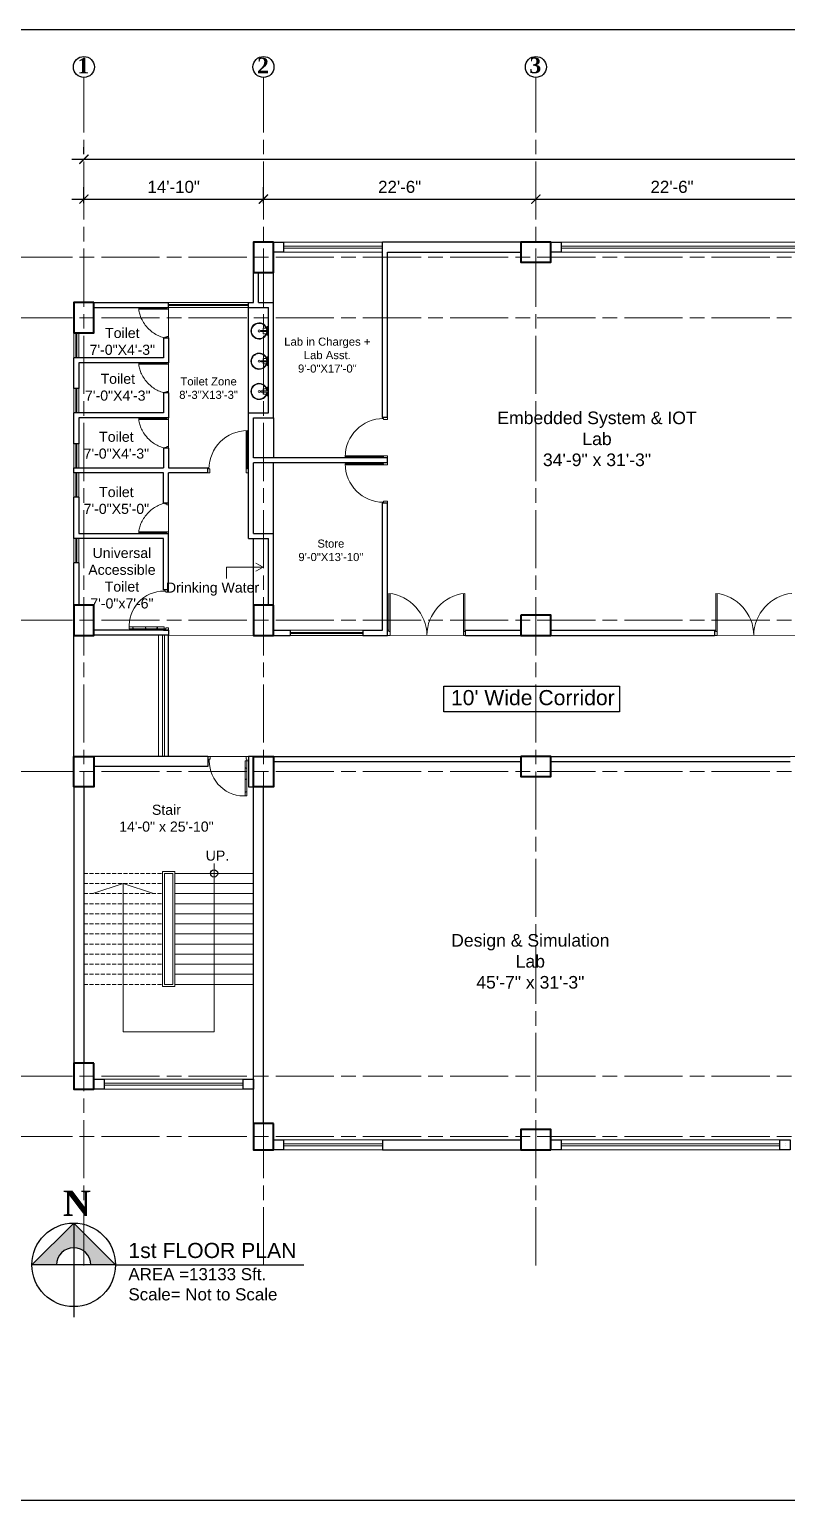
# Model space of a CAD drawing. Header units: inches. Extents: x -12 to 20935469, y -1604 to 24729220.
# Drawn here: x 20895921 to 20896671, y 24721123 to 24722582 of the extents above; entities that cross this region are included whole.
import ezdxf

# ---------------------------------------------------------------- set-up
doc = ezdxf.new("R2010")
doc.units = ezdxf.units.IN
doc.header["$LTSCALE"] = 0.03
doc.header["$MEASUREMENT"] = 0
doc.header["$PDMODE"] = 32
doc.header["$PDSIZE"] = 15
doc.linetypes.add('ACAD_ISO08W100', pattern=[36, 24, -3, 6, -3])
doc.linetypes.add('DASHED2', pattern=[0.375, 0.25, -0.125])
for name, color, linetype, lineweight in [('column', 1, 'Continuous', 40), ('Dim Line', 252, 'Continuous', 13), ('Door', 7, 'Continuous', 18), ('Gas', 21, 'Continuous', 5), ('Glass Line', 252, 'Continuous', 9), ('Grid Line', 252, 'Continuous', 18), ('Low Wall', 7, 'Continuous', 30), ('Main Wall', 7, 'Continuous', 30), ('RAIL', 23, 'Continuous', 13), ('STAIR', 46, 'Continuous', 15), ('TOILET FIXTURE', 142, 'Continuous', 5), ('wind.', 150, 'Continuous', 20)]:
    doc.layers.add(name, color=color, linetype=linetype, lineweight=lineweight)
doc.layers.add('TEXT', color=7, linetype='Continuous')
doc.styles.add('2', font='swisscl.ttf')
doc.styles.add('RomanS', font='arial.ttf', dxfattribs={"height": 12})
doc.styles.get("Standard").update_dxf_attribs({"font": 'timesbd.ttf'})
doc.dimstyles.new('Aec_Arch_I', dxfattribs={"dimscale": 96, "dimtxt": 12, "dimasz": 0.09375, "dimexe": 0.125, "dimexo": 0.125, "dimgap": 0.0625, "dimtad": 1, "dimdec": 0, "dimzin": 3, "dimdsep": 46, "dimlunit": 4, "dimtxsty": 'RomanS', "dimblk1": 'ARCHTICK', "dimblk2": 'ARCHTICK', "dimsah": 1, "dimcen": 0.09375, "dimdle": 0.125, "dimadec": 0, "dimazin": 0, "dimtfac": 0.75, "dimtdec": 0, "dimtmove": 2, "dimatfit": 3, "dimldrblk": 'ARCHTICK', "dimfxl": 1, "dimfrac": 1, "dimtolj": 1, "dimtzin": 0, "dimarcsym": 0})

# ---------------------------------------------------------------- blocks, each defined once
blk = doc.blocks.new('Door_45')
at = {"layer": 'Door'}
for p, q in [((1.5, 5), (1.5, 44)), ((1.5, 40), (2.2, 40)), ((2.2, 40), (2.2, 39.5)), ((2.2, 39.5), (2.7, 39.5)), ((2.7, 39.5), (2.7, 40)), ((2.7, 40), (3.5, 40)), ((3.5, 44), (3.5, 5)), ((1.5, 25.8), (2.2, 25.8)), ((2.2, 25.8), (2.2, 25.3)), ((2.2, 25.3), (2.7, 25.3)), ((2.7, 25.8), (3.5, 25.8)), ((2.7, 25.3), (2.7, 25.8)), ((0, 0), (0, 5)), ((0, 5), (1.5, 5)), ((1.5, 12.6), (2.2, 12.6)), ((3.5, 5), (1.5, 5)), ((1.5, 5), (1.5, 3)), ((1.5, 3), (2.5, 3)), ((2.2, 12.6), (2.2, 13.1)), ((2.2, 13.1), (2.7, 13.1)), ((2.5, 3), (2.5, 0)), ((2.7, 13.1), (2.7, 12.6)), ((2.7, 12.6), (3.5, 12.6)), ((42.5, 3), (42.5, 0)), ((43.5, 3), (42.5, 3)), ((45, 5), (43.5, 5)), ((43.5, 5), (43.5, 3)), ((45, 0), (45, 5)), ((2.5, 0), (0, 0)), ((42.5, 0), (45, 0))]:
    blk.add_line(p, q, dxfattribs=at)
blk.add_arc((4.7, 5.3), 38.8, 359.6233, 94.6685, dxfattribs=at)
blk = doc.blocks.new('$D40')
at = {"layer": 'Door'}
for p, q in [((1, 4), (1, 42)), ((2, 0), (2, 42)), ((1, 5), (0, 5)), ((2, 0), (0, 0)), ((2, 4), (1, 4)), ((39, 4), (38, 4)), ((38, 4), (38, 0)), ((40, 0), (38, 0)), ((40, 5), (39, 5)), ((39, 5), (39, 4))]:
    blk.add_line(p, q, dxfattribs=at)
blk.add_arc((1, 4), 38, 0, 90, dxfattribs=at)
blk = doc.blocks.new('_ArchTick')
at = {"color": 0, "linetype": 'ByBlock', "lineweight": 35, "const_width": 0.15}
blk.add_lwpolyline([(-0.5, -0.5), (0.5, 0.5)], dxfattribs=at)
blk = doc.blocks.new('*D14')
at = {"layer": 'Defpoints', "color": 0, "transparency": 16777216}
for p in [(20831126.3, 24724578.2), (20830948.3, 24724562.3), (20831126.3, 24724562.3)]:
    blk.add_point(p, dxfattribs=at)
at = {"layer": 'Dim Line', "color": 0, "lineweight": -2, "transparency": 16777216}
for p, q in [((20830948.3, 24724574.3), (20830948.3, 24724590.2)), ((20831126.3, 24724574.3), (20831126.3, 24724590.2)), ((20830936.3, 24724578.2), (20831138.3, 24724578.2))]:
    blk.add_line(p, q, dxfattribs=at)
at = {"layer": 'Dim Line', "color": 0, "lineweight": -2, "transparency": 16777216, "xscale": 9, "yscale": 9, "zscale": 9, "rotation": 180}
blk.add_blockref('_ArchTick', (20830948.3, 24724578.2), dxfattribs=at)
at = {"layer": 'Dim Line', "color": 0, "lineweight": -2, "transparency": 16777216, "xscale": 9, "yscale": 9, "zscale": 9}
blk.add_blockref('_ArchTick', (20831126.3, 24724578.2), dxfattribs=at)
at = {"layer": 'Dim Line', "color": 0, "transparency": 16777216, "insert": (20831037.3, 24724590.3), "char_height": 12, "attachment_point": 5, "style": 'RomanS'}
blk.add_mtext('\\A1;14\'-10"', dxfattribs=at)
blk = doc.blocks.new('*D7')
at = {"layer": 'Defpoints', "color": 0, "transparency": 16777216}
for p in [(20831396.3, 24724578.2), (20831396.3, 24724578.2), (20831126.3, 24724562.3)]:
    blk.add_point(p, dxfattribs=at)
at = {"layer": 'Dim Line', "color": 0, "lineweight": -2, "transparency": 16777216}
for p, q in [((20831126.3, 24724574.3), (20831126.3, 24724590.2)), ((20831114.3, 24724578.2), (20831408.3, 24724578.2))]:
    blk.add_line(p, q, dxfattribs=at)
at = {"layer": 'Dim Line', "color": 0, "lineweight": -2, "transparency": 16777216, "xscale": 9, "yscale": 9, "zscale": 9, "rotation": 180}
blk.add_blockref('_ArchTick', (20831126.3, 24724578.2), dxfattribs=at)
at = {"layer": 'Dim Line', "color": 0, "lineweight": -2, "transparency": 16777216, "xscale": 9, "yscale": 9, "zscale": 9}
blk.add_blockref('_ArchTick', (20831396.3, 24724578.2), dxfattribs=at)
at = {"layer": 'Dim Line', "color": 0, "transparency": 16777216, "insert": (20831261.3, 24724590.3), "char_height": 12, "attachment_point": 5, "style": 'RomanS'}
blk.add_mtext('\\A1;22\'-6"', dxfattribs=at)
blk = doc.blocks.new('*D8')
at = {"layer": 'Defpoints', "color": 0, "transparency": 16777216}
for p in [(20831396.3, 24724578.2), (20831666.3, 24724578.2), (20831666.3, 24724578.2)]:
    blk.add_point(p, dxfattribs=at)
at = {"layer": 'Dim Line', "color": 0, "lineweight": -2, "transparency": 16777216}
blk.add_line((20831384.3, 24724578.2), (20831678.3, 24724578.2), dxfattribs=at)
at = {"layer": 'Dim Line', "color": 0, "lineweight": -2, "transparency": 16777216, "xscale": 9, "yscale": 9, "zscale": 9, "rotation": 180}
blk.add_blockref('_ArchTick', (20831396.3, 24724578.2), dxfattribs=at)
at = {"layer": 'Dim Line', "color": 0, "lineweight": -2, "transparency": 16777216, "xscale": 9, "yscale": 9, "zscale": 9}
blk.add_blockref('_ArchTick', (20831666.3, 24724578.2), dxfattribs=at)
at = {"layer": 'Dim Line', "color": 0, "transparency": 16777216, "insert": (20831531.3, 24724590.3), "char_height": 12, "attachment_point": 5, "style": 'RomanS'}
blk.add_mtext('\\A1;22\'-6"', dxfattribs=at)
blk = doc.blocks.new('*D13')
at = {"layer": 'Defpoints', "color": 0, "transparency": 16777216}
for p in [(20830948.3, 24724610.7), (20832951.8, 24724617.8), (20832951.8, 24724610.7)]:
    blk.add_point(p, dxfattribs=at)
at = {"layer": 'Dim Line', "color": 0, "lineweight": -2, "transparency": 16777216}
for p, q in [((20830948.3, 24724622.7), (20830948.3, 24724629.8)), ((20832951.8, 24724622.7), (20832951.8, 24724629.8)), ((20830936.3, 24724617.8), (20832963.8, 24724617.8))]:
    blk.add_line(p, q, dxfattribs=at)
at = {"layer": 'Dim Line', "color": 0, "lineweight": -2, "transparency": 16777216, "xscale": 9, "yscale": 9, "zscale": 9, "rotation": 180}
blk.add_blockref('_ArchTick', (20830948.3, 24724617.8), dxfattribs=at)
at = {"layer": 'Dim Line', "color": 0, "lineweight": -2, "transparency": 16777216, "xscale": 9, "yscale": 9, "zscale": 9}
blk.add_blockref('_ArchTick', (20832951.8, 24724617.8), dxfattribs=at)
at = {"layer": 'Dim Line', "color": 0, "transparency": 16777216, "insert": (20831950, 24724629.9), "char_height": 12, "attachment_point": 5, "style": 'RomanS'}
blk.add_mtext('\\A1;166\'-11"', dxfattribs=at)
blk = doc.blocks.new('sssss-flat-876')
at = {"layer": 'Door', "linetype": 'Continuous', "ltscale": 3}
blk.add_line((3666.5, 84027.2), (3666.5, 84055.7), dxfattribs=at)
at = {"layer": 'Door', "linetype": 'Continuous', "ltscale": 3, "extrusion": (-7.21527e-09, -3.35624e-18, 1), "elevation": 0}
for points in [[(3666.5, 84057.2), (3666.5, 84055.7), (3668.4, 84055.7), (3668.4, 84056.5), (3670.2, 84056.5), (3670.2, 84057.2)], [(3668.4, 84055.7), (3696.2, 84055.7), (3696.2, 84056.5), (3668.4, 84056.5)]]:
    blk.add_lwpolyline(points, close=True, dxfattribs=at)
at = {"layer": 'Door', "linetype": 'Continuous', "ltscale": 3, "flags": 128}
blk.add_lwpolyline([(3670.2, 84027.2, 0.04096), (3675.5, 84028.9, 0.082496), (3684.9, 84034.8, 0.052187), (3689.7, 84040, 0.043988), (3692.9, 84045, 0.036571), (3694.8, 84049.6, 0.034751), (3695.9, 84054.2, 0.011435), (3696.2, 84055.7)], format="xyb", dxfattribs=at)
at = {"layer": 'Door', "linetype": 'Continuous', "ltscale": 3}
blk.add_lwpolyline([(3666.5, 84027.2), (3666.5, 84028.7), (3668.4, 84028.7), (3668.4, 84027.9), (3670.2, 84027.9), (3670.2, 84027.2)], close=True, dxfattribs=at)
blk = doc.blocks.new('7-flat-72')
at = {"layer": 'Glass Line', "color": 8, "ltscale": 20}
for p, q in [((-64478.7, 376960.5), (-64480.3, 376960.5)), ((-64480.3, 376959.5), (-64480.3, 376960.5)), ((-64480.3, 376959.5), (-64480.3, 376960.5)), ((-64478.7, 376959.5), (-64480.3, 376959.5)), ((-64480.3, 376959.1), (-64480.3, 376959.4)), ((-64478.7, 376959.4), (-64480.3, 376959.4)), ((-64478.7, 376959.1), (-64480.3, 376959.1)), ((-64480.2, 376959.4), (-64480.2, 376959.5)), ((-64480.1, 376959.5), (-64480.1, 376960.5)), ((-64479.9, 376959.5), (-64479.9, 376960.5)), ((-64479.5, 376959.5), (-64479.5, 376960.5)), ((-64479.1, 376959.5), (-64479.1, 376960.5)), ((-64478.9, 376959.5), (-64478.9, 376960.5)), ((-64478.9, 376959.4), (-64478.9, 376959.5)), ((-64478.8, 376959.5), (-64478.8, 376960.5)), ((-64478.7, 376959.5), (-64478.7, 376960.5)), ((-64478.7, 376959.1), (-64478.7, 376959.4)), ((-64475.1, 376959.4), (-64476.9, 376959.4)), ((-64476.9, 376959.1), (-64476.9, 376959.4)), ((-64475.1, 376959.1), (-64476.9, 376959.1)), ((-64476.6, 376959.4), (-64476.6, 376966.6)), ((-64475.5, 376966.6), (-64476.6, 376966.6)), ((-64475.5, 376959.4), (-64475.5, 376966.6)), ((-64475.1, 376959.1), (-64475.1, 376959.4)), ((-64473.3, 376960.5), (-64471.7, 376960.5)), ((-64473.3, 376959.5), (-64473.3, 376960.5)), ((-64473.3, 376959.5), (-64473.3, 376960.5)), ((-64473.3, 376959.5), (-64471.7, 376959.5)), ((-64473.3, 376959.1), (-64473.3, 376959.4)), ((-64473.3, 376959.4), (-64471.7, 376959.4)), ((-64473.3, 376959.1), (-64471.7, 376959.1)), ((-64473.1, 376959.5), (-64473.1, 376960.5)), ((-64473.1, 376959.4), (-64473.1, 376959.5)), ((-64472.9, 376959.5), (-64472.9, 376960.5)), ((-64472.5, 376959.5), (-64472.5, 376960.5)), ((-64472.1, 376959.5), (-64472.1, 376960.5)), ((-64471.9, 376959.5), (-64471.9, 376960.5)), ((-64471.9, 376959.4), (-64471.9, 376959.5)), ((-64471.8, 376959.5), (-64471.8, 376960.5)), ((-64471.7, 376959.5), (-64471.7, 376960.5)), ((-64471.7, 376959.1), (-64471.7, 376959.4))]:
    blk.add_line(p, q, dxfattribs=at)
blk.add_circle((-64476, 376968.4, 0), 1.08, dxfattribs=at)
for radius, start, end in [(8.1, 273.8334, 266.1883), (7.55, 274.115, 265.9068)]:
    blk.add_arc((-64476, 376968.4, 0), radius, start, end, dxfattribs=at)
blk = doc.blocks.new('SFSFSFS-flat-72')
at = {"layer": 'TOILET FIXTURE', "ltscale": 0.2}
blk.add_lwpolyline([(-3918.5, -3608.1), (-3918.5, -3602.7), (-3923.9, -3602.7), (-3923.9, -3608.1)], close=True, dxfattribs=at)
at = {"layer": 'TOILET FIXTURE', "ltscale": 20}
blk.add_blockref('7-flat-72', (60554.8, -380567.2), dxfattribs=at)
blk = doc.blocks.new('fff')
at = {"layer": 'Grid Line', "color": 252, "linetype": 'ACAD_ISO08W100', "lineweight": 9, "ltscale": 80, "true_color": 0x939598}
for p, q in [((20830948.3, 24723521.1), (20830948.3, 24724698.8)), ((20831126.3, 24723521.1), (20831126.3, 24724698.8)), ((20831396.3, 24723521.1), (20831396.3, 24724698.8)), ((20833096.9, 24724520.6), (20830726.1, 24724520.6)), ((20833096.9, 24724460.6), (20830726.1, 24724460.6)), ((20833096.9, 24724160.7), (20830726.1, 24724160.7)), ((20833096.9, 24724010.7), (20830726.1, 24724010.7)), ((20833096.9, 24723708.7), (20830726.1, 24723708.7)), ((20833096.9, 24723648.8), (20830726.1, 24723648.8))]:
    blk.add_line(p, q, dxfattribs=at)
at = {"layer": 'Dim Line'}
for base, p1, p2, picture, middle in [((20832951.7523, 24724617.8128), (20830948.3088, 24724610.7482), (20832951.7523, 24724610.7482), '*D13', (20831950.0306, 24724629.9397)), ((20831126.3, 24724578.2), (20830948.3, 24724562.3), (20831126.3, 24724562.3), '*D14', (20831037.3, 24724590.3)), ((20831396.3, 24724578.2), (20831126.3, 24724562.3), (20831396.3, 24724578.2), '*D7', (20831261.3, 24724590.3)), ((20831666.3, 24724578.2), (20831396.3, 24724578.2), (20831666.3, 24724578.2), '*D8', (20831531.3, 24724590.3))]:
    dim = blk.add_linear_dim(base=base, p1=p1, p2=p2, dimstyle='Aec_Arch_I', dxfattribs=at)
    dim.commit()
    dim.dimension.update_dxf_attribs({"geometry": picture, "text_midpoint": middle})

msp = doc.modelspace()

# ---------------------------------------------------------------- hatches: boundary and pattern name
at = {"layer": 'Low Wall'}
h = msp.add_hatch(color=256, dxfattribs=at)
h.paths.add_polyline_path([(20895947.4, 24721356.9), (20895923.1, 24721356.9), (20895964.5, 24721398.3), (20895964.5, 24721374, 0.414214)])
h.paths.add_polyline_path([(20895964.5, 24721374), (20895964.5, 24721398.3), (20896005.9, 24721356.9), (20895981.5, 24721356.9, 0.414214)])

# ---------------------------------------------------------------- linework, layer by layer
for p, q in [((20896437.6, 24722370.9), (20896437.6, 24722360.9)), ((20896162.6, 24722310.9), (20896162.6, 24722340.9)), ((20895964.6, 24722310.9), (20895964.6, 24722310.9)), ((20896137.6, 24722201.6), (20896137.6, 24722305.9)), ((20896162.6, 24722196.6), (20896162.6, 24722157)), ((20896162.6, 24722082), (20896162.6, 24722152)), ((20896142.6, 24722011), (20896142.6, 24722077)), ((20896053.6, 24721986.2), (20896058.6, 24721986.2)), ((20895964.6, 24721861), (20895964.6, 24721984)), ((20896048.6, 24721981.2), (20895964.6, 24721981)), ((20896058.6, 24721861), (20896058.6, 24721981.2)), ((20895964.5, 24721398.3), (20895964.5, 24721305)), ((20896005.9, 24721356.9), (20896192.5, 24721356.9))]:
    msp.add_line(p, q)
msp.add_lwpolyline([(20896331.4, 24721930.7), (20896505.5, 24721930.7), (20896505.5, 24721905.2), (20896331.4, 24721905.2)], close=True)
msp.add_lwpolyline([(20896005.8, 24721357), (20895923.1, 24721356.9)])
for centre, radius in [((20896103.6, 24721745), 3.61), ((20895964.5, 24721356.9), 41.4)]:
    msp.add_circle(centre, radius)
at = {"layer": 'column', "lineweight": 40, "ltscale": 20}
for points in [[(20896162.6, 24722370.9), (20896142.6, 24722370.9), (20896142.6, 24722340.9), (20896162.6, 24722340.9)], [(20896407.6, 24722370.9), (20896407.6, 24722350.9), (20896437.6, 24722350.9), (20896437.6, 24722370.9)], [(20895984.6, 24722310.9), (20895964.6, 24722310.9), (20895964.6, 24722280.9), (20895984.6, 24722280.9)], [(20895984.6, 24722011), (20895964.6, 24722011), (20895964.6, 24721981), (20895984.6, 24721981)], [(20896162.6, 24722011), (20896142.6, 24722011), (20896142.6, 24721981), (20896162.6, 24721981)], [(20896407.6, 24722001), (20896407.6, 24721981), (20896437.6, 24721981), (20896437.6, 24722001)], [(20895964.6, 24721861), (20895984.6, 24721861), (20895984.6, 24721831), (20895964.6, 24721831)], [(20896142.6, 24721861), (20896162.6, 24721861), (20896162.6, 24721831), (20896142.6, 24721831)], [(20896407.6, 24721861), (20896407.6, 24721841), (20896437.6, 24721841), (20896437.6, 24721861)], [(20895984.6, 24721557), (20895964.6, 24721557), (20895964.6, 24721531), (20895984.6, 24721531)], [(20896162.6, 24721497), (20896142.6, 24721497), (20896142.6, 24721471), (20896162.6, 24721471)], [(20896437.6, 24721471), (20896437.6, 24721491), (20896407.6, 24721491), (20896407.6, 24721471)]]:
    msp.add_lwpolyline(points, close=True, dxfattribs=at)
at = {"layer": 'Defpoints'}
msp.add_lwpolyline([(20895720.1, 24722581.7), (20898159, 24722581.7), (20898159, 24721123.2), (20895720.1, 24721123.2)], close=True, dxfattribs=at)
at = {"layer": 'Door'}
for p, q in [((20896276.9, 24721984.7), (20896276.9, 24722022.6)), ((20896278.2, 24721981), (20896278.2, 24722022.6)), ((20896351, 24721981), (20896351, 24722022.6)), ((20896352.3, 24721984.7), (20896352.3, 24722022.6)), ((20896600.9, 24721984.7), (20896600.9, 24722022.6)), ((20896602.2, 24721981), (20896602.2, 24722022.6)), ((20896276.9, 24721986), (20896275.6, 24721986)), ((20896352.3, 24721986), (20896353.6, 24721986)), ((20896600.9, 24721986), (20896599.6, 24721986)), ((20896278.2, 24721981), (20896275.6, 24721981)), ((20896278.2, 24721984.7), (20896276.9, 24721984.7)), ((20896351, 24721984.7), (20896352.3, 24721984.7)), ((20896351, 24721981), (20896353.6, 24721981)), ((20896602.2, 24721981), (20896599.6, 24721981)), ((20896602.2, 24721984.7), (20896600.9, 24721984.7))]:
    msp.add_line(p, q, dxfattribs=at)
for centre, start, end in [((20896272.3, 24721980.6), 0.5906, 83.7783), ((20896356.9, 24721980.6), 96.2217, 179.4094), ((20896596.3, 24721980.6), 0.5906, 83.7783), ((20896680.9, 24721980.6), 96.2217, 179.4094)]:
    msp.add_arc(centre, 42.3, start, end, dxfattribs=at)
at = {"layer": 'Gas', "color": 0, "lineweight": 5}
for points in [[(20896064.6, 24721747), (20896052.6, 24721747), (20896052.6, 24721633), (20896064.6, 24721633)], [(20896062.6, 24721745), (20896054.6, 24721745), (20896054.6, 24721635), (20896062.6, 24721635)]]:
    msp.add_lwpolyline(points, close=True, dxfattribs=at)
at = {"layer": 'Low Wall', "color": 0}
msp.add_lwpolyline([(20895923.1, 24721356.9), (20895964.5, 24721398.3), (20896005.9, 24721356.9)], dxfattribs=at)
at = {"layer": 'Low Wall'}
msp.add_arc((20895964.5, 24721356.9), 17, 0, 180, dxfattribs=at)
at = {"layer": 'Main Wall'}
for p, q in [((20896162.6, 24722370.9), (20896172.6, 24722370.9)), ((20896172.6, 24722370.9), (20896172.6, 24722360.8)), ((20896407.6, 24722370.9), (20896270.6, 24722370.9)), ((20896270.6, 24722197), (20896270.6, 24722370.9)), ((20896172.6, 24722360.8), (20896162.6, 24722360.8)), ((20896275.6, 24722360.9), (20896407.6, 24722360.9)), ((20896275.6, 24722197), (20896275.6, 24722360.9)), ((20896142.6, 24722310.9), (20896142.6, 24722340.9)), ((20896147.6, 24722310.9), (20896147.6, 24722340.9)), ((20895984.6, 24722310.9), (20896058.6, 24722310.9)), ((20896058.6, 24722305.9), (20896058.6, 24722310.9)), ((20896137.6, 24722310.9), (20896142.6, 24722310.9)), ((20896137.6, 24722305.9), (20896137.6, 24722310.9)), ((20896147.6, 24722310.9), (20896162.6, 24722310.9)), ((20896162.6, 24722196.6), (20896162.6, 24722310.9)), ((20895984.6, 24722305.9), (20896058.6, 24722305.9)), ((20896137.6, 24722305.9), (20896157.6, 24722305.9)), ((20896157.6, 24722201.6), (20896157.6, 24722305.9)), ((20896053.6, 24722275.9), (20896058.6, 24722275.9)), ((20896053.6, 24722275.9), (20896053.6, 24722256.3)), ((20896053.6, 24722256.3), (20895964.6, 24722256.3)), ((20895964.6, 24722225.6), (20895964.6, 24722256.3)), ((20896058.6, 24722251.3), (20895969.6, 24722251.3)), ((20895969.6, 24722225.6), (20895964.6, 24722225.6)), ((20896053.6, 24722221.3), (20896053.6, 24722201.6)), ((20896058.6, 24722221.3), (20896053.6, 24722221.3)), ((20896053.6, 24722201.6), (20895964.6, 24722201.6)), ((20895964.6, 24722171), (20895964.6, 24722201.6)), ((20895969.6, 24722196.6), (20895969.6, 24722171)), ((20896058.6, 24722196.6), (20895969.6, 24722196.6)), ((20896137.6, 24722147), (20896137.6, 24722201.6)), ((20896137.6, 24722201.6), (20896157.6, 24722201.6)), ((20896142.6, 24722157), (20896142.6, 24722196.6)), ((20896142.6, 24722196.6), (20896162.6, 24722196.6)), ((20896275.6, 24722197), (20896270.6, 24722197)), ((20895969.6, 24722171), (20895964.6, 24722171)), ((20896058.6, 24722166.6), (20896053.6, 24722166.6)), ((20895964.6, 24722147), (20896053.6, 24722147)), ((20895964.6, 24722142), (20895964.6, 24722147)), ((20896097.6, 24722142), (20896097.6, 24722147)), ((20896137.6, 24722077), (20896137.6, 24722147)), ((20896275.6, 24722157), (20896142.6, 24722157)), ((20896275.6, 24722152), (20896142.6, 24722152)), ((20896142.6, 24722082), (20896142.6, 24722152)), ((20896275.6, 24722152), (20896275.6, 24722157)), ((20896053.6, 24722142), (20895964.6, 24722142)), ((20896053.6, 24722112), (20896053.6, 24722142)), ((20896058.6, 24722112), (20896058.6, 24722142)), ((20896097.6, 24722142), (20896058.6, 24722142)), ((20895969.6, 24722118), (20895964.6, 24722118)), ((20895969.6, 24722118), (20895969.6, 24722082)), ((20896058.6, 24722112), (20896053.6, 24722112)), ((20896270.6, 24721986), (20896270.6, 24722112)), ((20896275.6, 24722112), (20896270.6, 24722112)), ((20896275.6, 24721981), (20896275.6, 24722112)), ((20895969.6, 24722082), (20896058.6, 24722082)), ((20896053.6, 24722026.2), (20896053.6, 24722077)), ((20896058.6, 24722026.2), (20896058.6, 24722082)), ((20896137.6, 24722077), (20896157.6, 24722077)), ((20896142.6, 24722082), (20896162.6, 24722082)), ((20896157.6, 24722011), (20896157.6, 24722077)), ((20896162.6, 24722011), (20896162.6, 24722082)), ((20895964.6, 24722011), (20895964.6, 24722053)), ((20895969.6, 24722053), (20895964.6, 24722053)), ((20896058.6, 24722026.2), (20896053.6, 24722026.2)), ((20896058.6, 24721986.2), (20895984.6, 24721986.2)), ((20896058.6, 24721986.2), (20896058.6, 24721981.2)), ((20896162.6, 24721986), (20896179.1, 24721986)), ((20896179.1, 24721986), (20896179.1, 24721981)), ((20896251.1, 24721986), (20896270.6, 24721986)), ((20896251.1, 24721986), (20896251.1, 24721981)), ((20896353, 24721981), (20896353, 24721986)), ((20896353, 24721986), (20896407.6, 24721986)), ((20896437.6, 24721986), (20896599.6, 24721986)), ((20896599.6, 24721986), (20896599.6, 24721981)), ((20896058.6, 24721981.2), (20895984.6, 24721981.2)), ((20896162.6, 24721981), (20896179.1, 24721981)), ((20896251.1, 24721981), (20896275.6, 24721981)), ((20896353, 24721981), (20896407.6, 24721981)), ((20896437.6, 24721981), (20896599.6, 24721981)), ((20896097.6, 24721861), (20895984.6, 24721861)), ((20896097.6, 24721861), (20896097.6, 24721851)), ((20896142.6, 24721861), (20896137.6, 24721861)), ((20896137.6, 24721861), (20896137.6, 24721831)), ((20896152.6, 24721861), (20896142.6, 24721861)), ((20896097.6, 24721851), (20895984.6, 24721851)), ((20895964.6, 24721831), (20895964.6, 24721557)), ((20895974.6, 24721831), (20895974.6, 24721557)), ((20896137.6, 24721831), (20896142.6, 24721831)), ((20896142.6, 24721531), (20896142.6, 24721831)), ((20896152.6, 24721497), (20896152.6, 24721831)), ((20896142.6, 24721497), (20896142.6, 24721531)), ((20896270.6, 24721481), (20896407.6, 24721481)), ((20896270.6, 24721481), (20896270.6, 24721471)), ((20896270.6, 24721471), (20896407.6, 24721471))]:
    msp.add_line(p, q, dxfattribs=at)
for points in [[(20896437.6, 24722370.9), (20896447.6, 24722370.9), (20896447.6, 24722360.9), (20896437.6, 24722360.9)], [(20895984.6, 24721541), (20895994.6, 24721541), (20895994.6, 24721531), (20895984.6, 24721531)], [(20896132.6, 24721541), (20896142.6, 24721541), (20896142.6, 24721531), (20896132.6, 24721531)], [(20896162.6, 24721481), (20896172.6, 24721481), (20896172.6, 24721471), (20896162.6, 24721471)], [(20896437.6, 24721481), (20896447.6, 24721481), (20896447.6, 24721471), (20896437.6, 24721471)], [(20896664.6, 24721481), (20896674.6, 24721481), (20896674.6, 24721471), (20896664.6, 24721471)]]:
    msp.add_lwpolyline(points, close=True, dxfattribs=at)
for points in [[(20896058.6, 24722275.9), (20896058.6, 24722251.3)], [(20895969.6, 24722251.3), (20895969.6, 24722225.6)], [(20896058.6, 24722221.3), (20896058.6, 24722196.6)], [(20896053.6, 24722166.6), (20896053.6, 24722147)], [(20896058.6, 24722166.6), (20896058.6, 24722147)], [(20896058.6, 24722147), (20896097.6, 24722147)], [(20896053.6, 24722077), (20895964.6, 24722077), (20895964.6, 24722118)], [(20895969.6, 24722053), (20895969.6, 24722011)], [(20896162.6, 24721861), (20896407.6, 24721861)], [(20896162.6, 24721856), (20896407.6, 24721856)], [(20896437.6, 24721861), (20896674.6, 24721861)], [(20896437.6, 24721856), (20896674.6, 24721856)]]:
    msp.add_lwpolyline(points, dxfattribs=at)
at = {"layer": 'RAIL', "lineweight": 9}
for p, q in [((20896103.6, 24721754.7), (20896103.6, 24721588)), ((20896013.6, 24721735), (20895983.6, 24721725)), ((20896013.6, 24721588), (20896013.6, 24721735)), ((20896043.6, 24721725), (20896013.6, 24721735)), ((20896142.6, 24721725), (20896064.6, 24721725)), ((20896103.6, 24721588), (20896013.6, 24721588))]:
    msp.add_line(p, q, dxfattribs=at)
at = {"layer": 'STAIR', "color": 253, "lineweight": 5}
for p, q in [((20896152.2, 24722048.7), (20896116, 24722048.7)), ((20896116, 24722048.7), (20896116, 24722037.5)), ((20896152.2, 24722048.7), (20896144.9, 24722052.7)), ((20896152.2, 24722048.7), (20896144.9, 24722044.7))]:
    msp.add_line(p, q, dxfattribs=at)
at = {"layer": 'STAIR', "color": 32, "linetype": 'DASHED2', "lineweight": 5, "ltscale": 500}
for p, q in [((20895974.6, 24721745), (20896052.6, 24721745)), ((20895974.6, 24721735), (20896052.6, 24721735)), ((20895974.6, 24721725), (20896052.6, 24721725)), ((20895974.6, 24721715), (20896052.6, 24721715)), ((20895974.6, 24721705), (20896052.6, 24721705)), ((20895974.6, 24721695), (20896052.6, 24721695)), ((20895974.6, 24721685), (20896052.6, 24721685)), ((20895974.6, 24721675), (20896052.6, 24721675)), ((20895974.6, 24721665), (20896052.6, 24721665)), ((20895974.6, 24721655), (20896052.6, 24721655)), ((20895974.6, 24721645), (20896052.6, 24721645)), ((20895974.6, 24721635), (20896052.6, 24721635))]:
    msp.add_line(p, q, dxfattribs=at)
at = {"layer": 'STAIR', "color": 32, "lineweight": 5}
for p, q in [((20896064.6, 24721745), (20896142.6, 24721745)), ((20896064.6, 24721735), (20896142.6, 24721735)), ((20896082.6, 24721725), (20896142.6, 24721725)), ((20896064.6, 24721715), (20896142.6, 24721715)), ((20896064.6, 24721705), (20896142.6, 24721705)), ((20896064.6, 24721695), (20896142.6, 24721695)), ((20896064.6, 24721685), (20896142.6, 24721685)), ((20896064.6, 24721675), (20896142.6, 24721675)), ((20896064.6, 24721665), (20896142.6, 24721665)), ((20896064.6, 24721655), (20896142.6, 24721655)), ((20896064.6, 24721645), (20896142.6, 24721645)), ((20896064.6, 24721635), (20896142.6, 24721635))]:
    msp.add_line(p, q, dxfattribs=at)
at = {"layer": 'TEXT'}
for centre in [(20895974.6, 24722544.5), (20896152.6, 24722544.5), (20896422.6, 24722544.5)]:
    msp.add_circle(centre, 10.4, dxfattribs=at)
at = {"layer": 'wind.', "lineweight": 5}
for p, q in [((20896270.6, 24722370.9), (20896172.6, 24722370.9)), ((20896172.6, 24722366.8), (20896270.6, 24722366.9)), ((20896172.6, 24722364.8), (20896270.6, 24722364.9)), ((20896437.6, 24722366.9), (20896437.6, 24722366.9)), ((20896437.6, 24722364.9), (20896437.6, 24722364.9)), ((20896447.6, 24722370.9), (20896692.6, 24722370.9)), ((20896447.6, 24722366.9), (20896692.6, 24722366.9)), ((20896447.6, 24722364.9), (20896692.6, 24722364.9)), ((20896172.6, 24722360.8), (20896270.6, 24722360.9)), ((20896447.6, 24722360.9), (20896692.6, 24722360.9)), ((20896058.6, 24722310.9), (20896137.6, 24722310.9)), ((20896058.6, 24722308.9), (20896137.6, 24722308.9)), ((20896058.6, 24722307.9), (20896137.6, 24722307.9)), ((20896058.6, 24722305.9), (20896137.6, 24722305.9)), ((20895964.6, 24722256.2), (20895964.6, 24722280.9)), ((20895966.6, 24722256.2), (20895966.6, 24722280.9)), ((20895967.6, 24722256.2), (20895967.6, 24722280.9)), ((20895969.6, 24722256.2), (20895969.6, 24722280.9)), ((20895964.6, 24722201.6), (20895964.6, 24722225.6)), ((20895966.6, 24722201.6), (20895966.6, 24722225.6)), ((20895967.6, 24722201.6), (20895967.6, 24722225.6)), ((20895969.6, 24722201.6), (20895969.6, 24722225.6)), ((20895964.6, 24722147), (20895964.6, 24722171)), ((20895966.6, 24722147), (20895966.6, 24722171)), ((20895967.6, 24722147), (20895967.6, 24722171)), ((20895969.6, 24722147), (20895969.6, 24722171)), ((20895964.6, 24722118), (20895964.6, 24722142)), ((20895966.6, 24722118), (20895966.6, 24722142)), ((20895967.6, 24722118), (20895967.6, 24722142)), ((20895969.6, 24722118), (20895969.6, 24722142)), ((20895964.6, 24722053), (20895964.6, 24722077)), ((20895966.6, 24722053), (20895966.6, 24722077)), ((20895967.6, 24722053), (20895967.6, 24722077)), ((20895969.6, 24722053), (20895969.6, 24722077)), ((20896179.1, 24721986), (20896251.1, 24721986)), ((20896048.6, 24721861), (20896048.6, 24721981.2)), ((20896052.6, 24721861), (20896052.6, 24721981.2)), ((20896054.6, 24721861), (20896054.6, 24721981.2)), ((20896179.1, 24721984), (20896251.1, 24721984)), ((20896179.1, 24721983), (20896251.1, 24721983)), ((20896179.1, 24721981), (20896265.1, 24721981)), ((20895989.6, 24721541), (20896137.6, 24721541)), ((20895994.6, 24721537), (20896132.6, 24721537)), ((20895994.6, 24721535), (20896132.6, 24721535)), ((20895989.6, 24721531), (20896137.6, 24721531)), ((20896172.6, 24721481), (20896270.6, 24721481)), ((20896172.6, 24721477), (20896270.6, 24721477)), ((20896172.6, 24721475), (20896270.6, 24721475)), ((20896447.6, 24721481), (20896664.6, 24721481)), ((20896447.6, 24721477), (20896664.6, 24721477)), ((20896447.6, 24721475), (20896664.6, 24721475)), ((20896172.6, 24721471), (20896270.6, 24721471)), ((20896447.6, 24721471), (20896664.6, 24721471))]:
    msp.add_line(p, q, dxfattribs=at)
at = {"layer": 'wind.'}
for p, q in [((20896437.6, 24722366.9), (20896437.6, 24722366.9)), ((20896437.6, 24722366.9), (20896437.6, 24722366.9)), ((20896437.6, 24722364.9), (20896437.6, 24722364.9)), ((20896437.6, 24722364.9), (20896437.6, 24722364.9)), ((20896437.6, 24721477), (20896437.6, 24721477)), ((20896437.6, 24721475), (20896437.6, 24721475)), ((20896669.6, 24721477), (20896669.6, 24721477)), ((20896669.6, 24721475), (20896669.6, 24721475))]:
    msp.add_line(p, q, dxfattribs=at)
at = {"layer": 'wind.', "lineweight": 5}
msp.add_lwpolyline([(20896058.6, 24721981.2), (20896880.6, 24721981), (20896880.6, 24722296), (20897060.1, 24722296), (20897060.1, 24721981), (20897894.1, 24721981), (20897894.1, 24721861), (20897060.1, 24721861), (20897060.1, 24721726), (20896704.6, 24721726), (20896704.6, 24721861), (20896058.6, 24721861), (20896058.6, 24721981.2)], dxfattribs=at)

# ---------------------------------------------------------------- block references
msp.add_blockref('fff', (65026.3, -2164.7))
at = {"layer": 'Door', "ltscale": 20, "xscale": -1}
for p in [(20899725.1, 24638248.7), (20899725.1, 24638194.1), (20899725.1, 24638139.4)]:
    msp.add_blockref('sssss-flat-876', p, dxfattribs=at)
at = {"layer": 'Door', "rotation": 90.00000000000001}
msp.add_blockref('$D40', (20896275.6, 24722157), dxfattribs=at)
at = {"layer": 'Door', "xscale": -1}
msp.add_blockref('$D40', (20896137.6, 24722142), dxfattribs=at)
at = {"layer": 'Door', "xscale": -1, "rotation": 90}
msp.add_blockref('$D40', (20896275.6, 24722152), dxfattribs=at)
at = {"layer": 'Door', "ltscale": 20, "rotation": 180}
msp.add_blockref('sssss-flat-876', (20899725.1, 24806139.2), dxfattribs=at)
at = {"layer": 'Door', "color": 250, "ltscale": 20, "xscale": 0.8888888888759539, "yscale": 0.8888888888759539, "zscale": 0.8888888888759539}
for p, rotation in [((20896058.6, 24721986.2), 90.00000000000001), ((20896137.6, 24721861), 180)]:
    msp.add_blockref('Door_45', p, dxfattribs=dict(at, rotation=rotation))
at = {"layer": 'TOILET FIXTURE', "ltscale": 20, "rotation": 90.00000000000001}
for p in [(20892549.5, 24726204), (20892549.5, 24726174), (20892549.5, 24726144)]:
    msp.add_blockref('SFSFSFS-flat-72', p, dxfattribs=at)

# ---------------------------------------------------------------- texts
msp.add_text('N', height=25.2).set_placement((20895953.9, 24721405.4))
at = {"layer": 'TEXT', "char_height": 15.44, "width": 227.458, "attachment_point": 8, "rotation": 0}
for s, insert in [('\\A1;1', (20895974.1, 24722538.2)), ('\\A1;2', (20896152.1, 24722538.2)), ('\\A1;3', (20896422.1, 24722538.2))]:
    msp.add_mtext(s, dxfattribs=dict(at, insert=insert))
at = {"layer": 'TEXT', "color": 30, "lineweight": 5, "ltscale": 20, "attachment_point": 2, "style": '2'}
for s, width, gutter_width, insert, char_height in [('{\\fArial|b0|i0|c0|p34;\\C0;Toilet \\P7\'-0"X4\'-3"}', 104.76, 0.5, (20896012.7, 24722285.8), 10), ('{\\fArial|b0|i0|c0|p34;\\C0;Lab in Charges + Lab Asst. \\P9\'-0"X17\'-0"}', 104.76, 0.5, (20896215.9, 24722276.2), 8), ('{\\fArial|b0|i0|c0|p34;\\C0;Toilet \\P7\'-0"X4\'-3"}', 104.76, 0.5, (20896008.2, 24722240.4), 10), ('{\\fArial|b0|i0|c0|p34;\\C0;Toilet Zone\\P8\'-3"X13\'-3"}', 104.76, 0.5, (20896098.2, 24722236.8), 8), ('\\pxsm1;{\\fArial|b0|i0|c0|p34;\\C0;Embedded System & IOT \\PLab \\P34\'-9" x 31\'-3" }', 276.855, 0.75, (20896483.2, 24722202.9), 12.476), ('{\\fArial|b0|i0|c0|p34;\\C0;Toilet \\P7\'-0"X4\'-3"}', 104.76, 0.5, (20896006.8, 24722182.9), 10), ('{\\fArial|b0|i0|c0|p34;\\C0;Toilet \\P7\'-0"X5\'-0"}', 104.76, 0.5, (20896006.8, 24722128.1), 10), ('{\\fArial|b0|i0|c0|p34;\\C0;Store\\P9\'-0"X13\'-10"}', 104.76, 0.5, (20896219.4, 24722076), 8), ('{\\fArial|b0|i0|c0|p34;\\C0;Universal Accessible Toilet\\P7\'-0"x7\'-6"}', 89.095, 0.35, (20896012.3, 24722067.7), 10), ('\\pxsm1;{\\fArial|b0|i0|c0|p34;\\C0;Drinking Water }', 88.563, 0.282, (20896102.1, 24722033.4), 10), ("\\pxsm1,qc;{\\fArial|b0|i0|c0|p34;\\C0;10' Wide Corridor}", 227.89, 0.75, (20896419.6, 24721926.8), 15), ('\\pxsm1;{\\fArial|b0|i0|c0|p34;\\C0;Stair\\P14\'-0" x 25\'-10"  }', 114.807, 0.282, (20896056.4, 24721813.1), 10), ('{\\fArial|b0|i0|c0|p34;\\C0;UP.}', 104.76, 0.5, (20896107, 24721767.7), 10), ('\\pxsm1,t9;{\\fArial|b0|i0|c0|p34;\\C0;Design & Simulation \\PLab\\P\\ptz;45\'-7" x 31\'-3" }', 219.875, 0.75, (20896417.1, 24721684.9), 12.476), ('\\A1;\\pxql;{\\fArial|b0|i0|c0|p34;\\C0;1st FLOOR PLAN\\P\\H0.8x;AREA =13133 Sft.\\PScale= \\H1x;Not to Scale}', 640.124, 0.5, (20896338.8, 24721378.7), 15)]:
    msp.add_mtext_dynamic_manual_height_columns(s, width=width, gutter_width=gutter_width, heights=[0], dxfattribs=dict(at, insert=insert, char_height=char_height))

doc.saveas('drawing.dxf')
